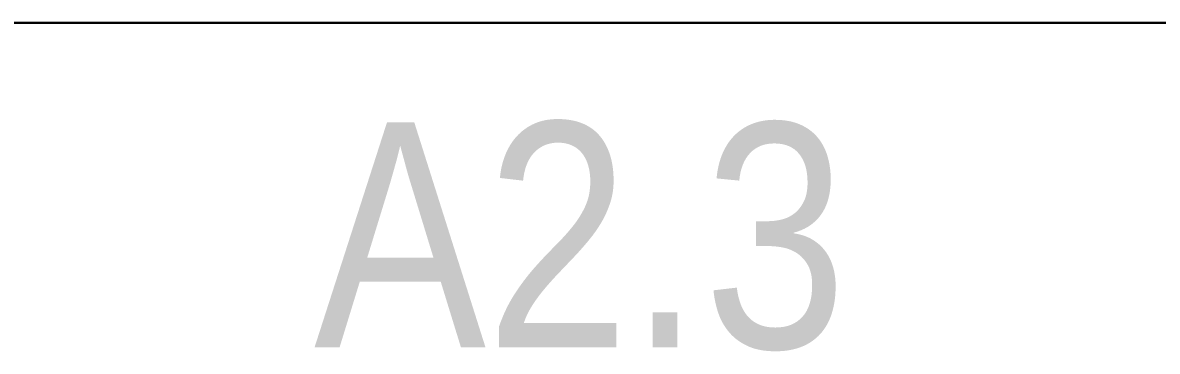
# Model space of a CAD drawing. Header units: millimetres. Extents: x -6000 to 26000, y -6000 to 26000.
# Drawn here: x 107.97 to 113.58, y -2310.39 to -2308.76 of the extents above; entities that cross this region are included whole.
import ezdxf

# ---------------------------------------------------------------- set-up
doc = ezdxf.new("R2010")
doc.units = ezdxf.units.MM
doc.header["$MEASUREMENT"] = 0
doc.layers.add('Чертеж и Рисунок_Ном._пера__1', color=7, linetype='Continuous', lineweight=15)
doc.layers.add('Чертеж и Рисунок_Ном._пера__21', color=7, linetype='Continuous', lineweight=30)
doc.styles.add('СГЕНЕРИР_СТИЛЬ_1', font='ARIALN.TTF')

msp = doc.modelspace()

# ---------------------------------------------------------------- linework, layer by layer
at = {"layer": 'Чертеж и Рисунок_Ном._пера__21', "color": 7, "linetype": 'Continuous', "lineweight": 30}
msp.add_line((154.5692, -2308.7648), (83.6854, -2308.7648), dxfattribs=at)

# ---------------------------------------------------------------- texts
at = {"layer": 'Чертеж и Рисунок_Ном._пера__1', "color": 7, "linetype": 'Continuous', "lineweight": 15, "char_height": 1.11293, "attachment_point": 7, "style": 'СГЕНЕРИР_СТИЛЬ_1'}
for s, insert in [('\\A1;{\\pql;\\fArial Narrow|b0|i0|c204|p34;A2.}', (109.4078, -2310.3709)), ('\\A1;{\\pql;\\fArial Narrow|b0|i0|c204|p34;3}', (111.3351, -2310.3905))]:
    msp.add_mtext(s, dxfattribs=dict(at, insert=insert))

doc.saveas('drawing.dxf')
